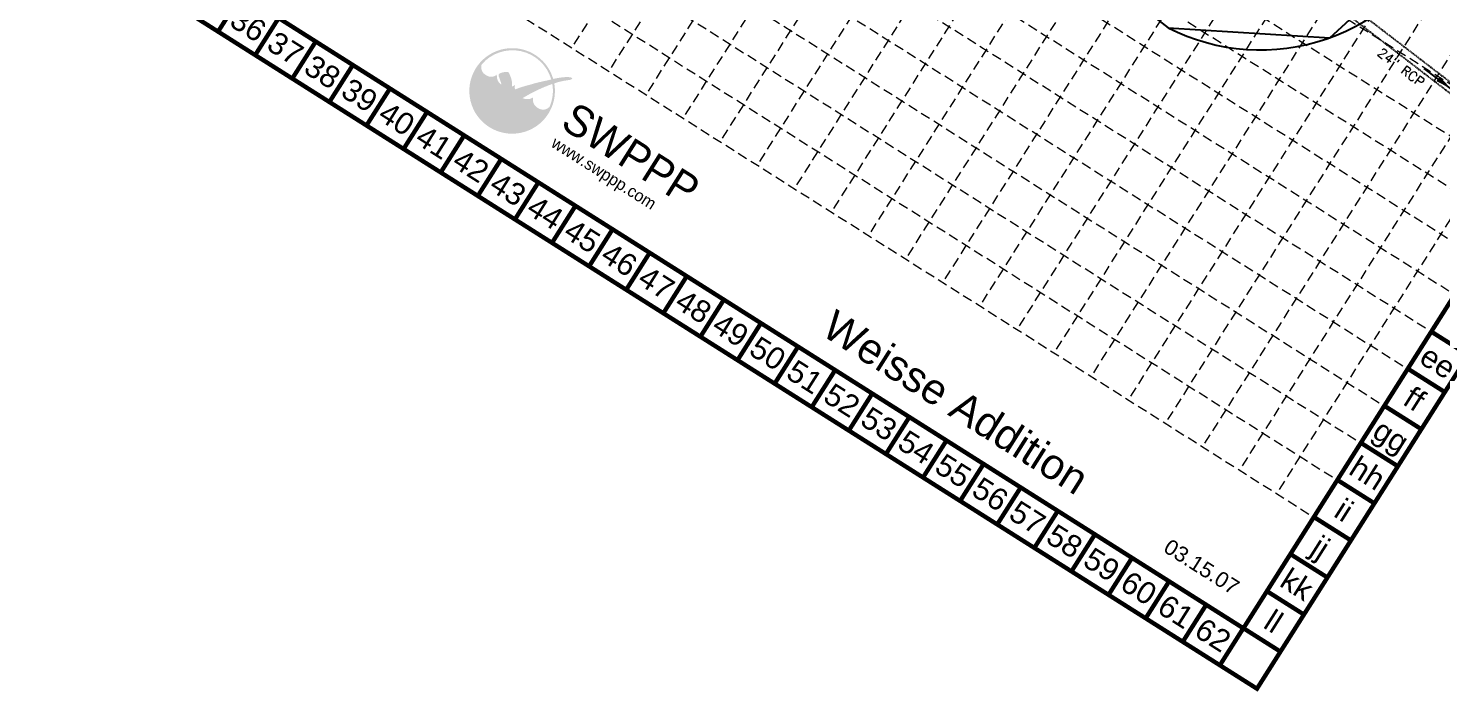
# Model space of a CAD drawing. Extents: x 4298 to 5039, y 4568 to 5236.
# Drawn here: x 4554.6 to 4870, y 4567.7 to 4715.9 of the extents above; entities that cross this region are included whole.
import ezdxf
from ezdxf.enums import TextEntityAlignment as Align

# ---------------------------------------------------------------- set-up
doc = ezdxf.new("R2010")
doc.units = 0
doc.header["$LTSCALE"] = 0.4
doc.header["$MEASUREMENT"] = 0
doc.linetypes.add('HIDDEN', pattern=[0.375, 0.25, -0.125])
doc.layers.get('0').update_dxf_attribs({"linetype": 'CONTINUOUS'})
for name, color, linetype in [('BASE', 7, 'CONTINUOUS'), ('ECURB', 2, 'CONTINUOUS'), ('ESTRM', 7, 'HIDDEN'), ('GL', 7, 'CONTINUOUS'), ('GRID', 254, 'HIDDEN'), ('LOGO', 1, 'CONTINUOUS')]:
    doc.layers.add(name, color=color, linetype=linetype)
doc.styles.add('LOGO1', font='Rockeb.TTF', dxfattribs={"height": 1.76})
doc.styles.get("Standard").update_dxf_attribs({"font": 'ARIAL.TTF'})
doc.styles.add('TEXT100', font='simplex.shx', dxfattribs={"height": 2.64})
doc.styles.add('TEXT80', font='simplex.shx', dxfattribs={"height": 2.1})
doc.dimstyles.get("Standard").update_dxf_attribs({"dimtxt": 0.18, "dimasz": 0.18, "dimexe": 0.18, "dimexo": 0.0625, "dimgap": 0.09, "dimtad": 0, "dimtih": 1, "dimtoh": 1, "dimdec": 4, "dimzin": 0, "dimdsep": 46, "dimtxsty": 'Standard', "dimcen": 0.09, "dimadec": 0, "dimazin": 0, "dimtfac": 1, "dimtdec": 4, "dimtofl": 0, "dimtmove": 0, "dimatfit": 3, "dimfxl": 0, "dimtolj": 1, "dimtzin": 0, "dimarcsym": 0})

msp = doc.modelspace()

# ---------------------------------------------------------------- hatches: boundary and pattern name
at = {"layer": 'LOGO'}
h = msp.add_hatch(color=170, dxfattribs=at)
h.paths.add_polyline_path([(4659.99, 4698.98), (4659.96, 4699.13), (4659.94, 4699.25), (4659.93, 4699.36), (4659.93, 4699.49), (4659.94, 4699.65), (4659.95, 4699.79), (4659.96, 4699.89), (4659.97, 4699.99), (4659.99, 4700.1), (4660, 4700.2), (4660.02, 4700.36), (4660.06, 4700.54), (4660.09, 4700.68), (4660.11, 4700.76), (4660.12, 4700.85), (4660.14, 4700.94), (4660.16, 4701.02), (4660.18, 4701.11), (4660.2, 4701.21), (4660.21, 4701.3), (4660.23, 4701.4), (4660.24, 4701.51), (4660.26, 4701.61), (4660.27, 4701.72), (4660.28, 4701.83), (4660.29, 4701.94), (4660.29, 4702.05), (4660.3, 4702.16), (4660.3, 4702.27), (4660.3, 4702.38), (4660.3, 4702.49), (4660.3, 4702.59), (4660.29, 4702.69), (4660.28, 4702.79), (4660.28, 4702.89), (4660.26, 4702.98), (4660.25, 4703.07), (4660.24, 4703.16), (4660.22, 4703.24), (4660.21, 4703.32), (4660.07, 4703.4), (4659.93, 4703.52), (4659.82, 4703.62), (4659.74, 4703.69), (4659.67, 4703.77), (4659.61, 4703.86), (4659.51, 4703.98), (4659.41, 4704.16), (4659.33, 4704.35), (4659.26, 4704.53), (4659.22, 4704.71), (4659.19, 4704.88), (4659.18, 4705.04), (4659.17, 4705.17), (4659.16, 4705.28), (4659.16, 4705.34), (4659.16, 4705.39), (4659.15, 4705.43), (4659.15, 4705.46), (4659.14, 4705.49), (4659.14, 4705.51), (4659.13, 4705.52), (4659.12, 4705.53), (4659.1, 4705.53), (4659.09, 4705.52), (4659.07, 4705.51), (4659.05, 4705.49), (4659.03, 4705.48), (4658.97, 4705.42), (4658.87, 4705.35), (4658.77, 4705.28), (4658.68, 4705.23), (4658.57, 4705.18), (4658.45, 4705.14), (4658.33, 4705.11), (4658.19, 4705.09), (4658.05, 4705.07), (4657.91, 4705.07), (4657.76, 4705.08), (4657.62, 4705.09), (4657.47, 4705.12), (4657.33, 4705.16), (4657.18, 4705.22), (4657.02, 4705.29), (4656.85, 4705.37), (4656.69, 4705.47), (4656.53, 4705.58), (4656.39, 4705.68), (4656.26, 4705.8), (4656.15, 4705.91), (4656.05, 4706.04), (4655.96, 4706.18), (4655.88, 4706.33), (4655.81, 4706.49), (4655.75, 4706.67), (4655.72, 4706.81), (4655.7, 4706.91), (4655.69, 4707.01), (4655.68, 4707.12), (4655.68, 4707.24), (4655.69, 4707.37), (4655.71, 4707.51), (4655.74, 4707.67), (4655.78, 4707.84, -0.595729), (4671.31, 4704.48), (4671.48, 4704.52), (4671.61, 4704.55), (4671.75, 4704.58, 37.93689), (4671.98, 4703.6), (4671.92, 4703.59), (4671.79, 4703.54), (4671.67, 4703.5), (4671.55, 4703.46, -0.146449), (4670.91, 4698.32), (4670.83, 4698.26), (4670.75, 4698.21), (4670.68, 4698.16), (4670.62, 4698.11), (4670.52, 4698.04), (4670.41, 4697.97), (4670.31, 4697.91), (4670.2, 4697.86), (4670.1, 4697.82), (4669.99, 4697.79), (4669.87, 4697.77), (4669.75, 4697.75), (4669.63, 4697.74), (4669.5, 4697.74), (4669.38, 4697.74), (4669.25, 4697.75), (4669.13, 4697.77), (4669, 4697.8), (4668.88, 4697.84), (4668.76, 4697.88), (4668.63, 4697.93), (4668.51, 4697.99), (4668.39, 4698.06), (4668.27, 4698.13), (4668.15, 4698.2), (4668.04, 4698.29), (4667.92, 4698.39), (4667.81, 4698.5), (4667.7, 4698.62), (4667.6, 4698.74), (4667.52, 4698.87), (4667.44, 4699), (4667.38, 4699.14), (4667.33, 4699.29), (4667.28, 4699.45), (4667.25, 4699.61), (4667.23, 4699.77), (4667.21, 4699.92), (4667.21, 4700.05), (4667.22, 4700.15), (4667.22, 4700.21), (4667.22, 4700.25), (4667.22, 4700.29), (4667.22, 4700.33), (4667.22, 4700.35), (4667.21, 4700.37), (4667.2, 4700.38), (4667.18, 4700.39), (4667.16, 4700.39), (4667.14, 4700.38), (4667.12, 4700.37), (4667.09, 4700.36), (4667.06, 4700.35), (4667.03, 4700.33), (4666.95, 4700.29), (4666.84, 4700.24), (4666.71, 4700.19), (4666.58, 4700.15), (4666.47, 4700.13), (4666.35, 4700.11), (4666.23, 4700.09), (4666.09, 4700.08), (4665.95, 4700.08), (4665.8, 4700.08), (4665.64, 4700.09), (4665.46, 4700.12), (4665.31, 4700.16), (4665.19, 4700.19), (4665.07, 4700.24), (4664.93, 4700.3), (4664.86, 4700.25), (4664.78, 4700.19), (4664.69, 4700.12), (4664.59, 4700.05), (4664.48, 4699.96), (4664.36, 4699.87), (4664.23, 4699.78), (4664.1, 4699.68), (4663.97, 4699.58), (4663.83, 4699.48), (4663.7, 4699.38), (4663.56, 4699.27), (4663.43, 4699.17), (4663.3, 4699.07), (4663.17, 4698.97), (4663.05, 4698.88), (4662.94, 4698.79), (4662.83, 4698.71), (4662.73, 4698.64), (4662.64, 4698.57), (4662.56, 4698.5), (4662.44, 4698.42), (4662.3, 4698.32), (4662.17, 4698.25), (4662.04, 4698.19), (4661.92, 4698.14), (4661.79, 4698.1), (4661.67, 4698.07), (4661.55, 4698.04), (4661.43, 4698.03), (4661.32, 4698.02), (4661.21, 4698.02), (4661.1, 4698.03), (4660.99, 4698.04), (4660.86, 4698.07), (4660.71, 4698.11), (4660.59, 4698.17), (4660.49, 4698.23), (4660.4, 4698.31), (4660.32, 4698.4), (4660.22, 4698.51), (4660.15, 4698.62), (4660.08, 4698.73), (4660.03, 4698.85)])
h.paths.add_polyline_path([(4663.17, 4702.62), (4663.18, 4702.98), (4663.21, 4703.23), (4663.07, 4703.13), (4662.77, 4702.98), (4662.57, 4702.92), (4662.57, 4702.89), (4662.57, 4702.84), (4662.57, 4702.79), (4662.57, 4702.74), (4662.57, 4702.7), (4662.57, 4702.66), (4662.57, 4702.63), (4662.58, 4702.59), (4662.58, 4702.57), (4662.59, 4702.54), (4662.6, 4702.52), (4662.6, 4702.5), (4662.61, 4702.47), (4662.62, 4702.45), (4662.63, 4702.44), (4662.65, 4702.42), (4662.66, 4702.4), (4662.67, 4702.38), (4662.68, 4702.37), (4662.7, 4702.35), (4662.71, 4702.34), (4662.73, 4702.32), (4662.74, 4702.31), (4662.76, 4702.3), (4662.78, 4702.28), (4662.79, 4702.27), (4662.81, 4702.26), (4662.83, 4702.25), (4662.84, 4702.24), (4662.86, 4702.24), (4662.88, 4702.23), (4662.89, 4702.23), (4662.91, 4702.22), (4662.93, 4702.22), (4662.95, 4702.21), (4662.96, 4702.21), (4662.98, 4702.21), (4663, 4702.21), (4663.03, 4702.21), (4663.05, 4702.21), (4663.07, 4702.21), (4663.09, 4702.21), (4663.12, 4702.22), (4663.14, 4702.22), (4663.17, 4702.23), (4663.19, 4702.23), (4663.22, 4702.24), (4663.24, 4702.25), (4663.19, 4702.41)], flags=17)
msp.add_hatch(color=240, dxfattribs=at).paths.add_polyline_path([(4673.93, 4704.95), (4674.17, 4704.97), (4674.37, 4704.99), (4674.54, 4705), (4674.68, 4705), (4674.8, 4705.01), (4674.9, 4705.01), (4674.98, 4705.01), (4675.05, 4705), (4675.11, 4705), (4675.17, 4705), (4675.22, 4704.99), (4675.26, 4704.99), (4675.3, 4704.98), (4675.34, 4704.98), (4675.37, 4704.97), (4675.41, 4704.96), (4675.44, 4704.96), (4675.48, 4704.95), (4675.51, 4704.95), (4675.54, 4704.94), (4675.57, 4704.93), (4675.6, 4704.93), (4675.63, 4704.92), (4675.66, 4704.91), (4675.68, 4704.91), (4675.71, 4704.9), (4675.73, 4704.9), (4675.75, 4704.89), (4675.77, 4704.88), (4675.79, 4704.87), (4675.8, 4704.87), (4675.82, 4704.86), (4675.84, 4704.85), (4675.85, 4704.84), (4675.87, 4704.84), (4675.88, 4704.83), (4675.89, 4704.82), (4675.91, 4704.81), (4675.92, 4704.8), (4675.93, 4704.79), (4675.94, 4704.78), (4675.95, 4704.78), (4675.96, 4704.77), (4675.96, 4704.76), (4675.97, 4704.75), (4675.98, 4704.74), (4675.98, 4704.74), (4675.98, 4704.73), (4675.99, 4704.72), (4675.99, 4704.71), (4675.99, 4704.7), (4675.99, 4704.69), (4675.99, 4704.68), (4675.99, 4704.68), (4675.98, 4704.67), (4675.98, 4704.66), (4675.97, 4704.65), (4675.97, 4704.63), (4675.96, 4704.62), (4675.96, 4704.61), (4675.95, 4704.6), (4675.94, 4704.59), (4675.93, 4704.58), (4675.92, 4704.57), (4675.91, 4704.56), (4675.9, 4704.55), (4675.89, 4704.54), (4675.87, 4704.54), (4675.86, 4704.53), (4675.84, 4704.52), (4675.82, 4704.51), (4675.8, 4704.5), (4675.78, 4704.49), (4675.76, 4704.48), (4675.73, 4704.47), (4675.7, 4704.46), (4675.67, 4704.44), (4675.64, 4704.43), (4675.61, 4704.42), (4675.57, 4704.41), (4675.54, 4704.4), (4675.49, 4704.39), (4675.45, 4704.38), (4675.4, 4704.37), (4675.34, 4704.36), (4675.27, 4704.35), (4675.19, 4704.33), (4675.1, 4704.32), (4675, 4704.3), (4674.89, 4704.29), (4674.77, 4704.27), (4674.64, 4704.25), (4674.51, 4704.23), (4674.38, 4704.21), (4674.25, 4704.19), (4674.12, 4704.17), (4673.99, 4704.14), (4673.87, 4704.12), (4673.75, 4704.09), (4673.63, 4704.07), (4673.51, 4704.04), (4673.39, 4704.01), (4673.27, 4703.98), (4673.15, 4703.95), (4673.03, 4703.92), (4672.91, 4703.89), (4672.79, 4703.85), (4672.66, 4703.82), (4672.53, 4703.78), (4672.41, 4703.74), (4672.28, 4703.7), (4672.16, 4703.66), (4672.04, 4703.62), (4671.92, 4703.59), (4671.79, 4703.54), (4671.67, 4703.5), (4671.54, 4703.46), (4671.41, 4703.41), (4671.27, 4703.36), (4671.13, 4703.31), (4670.98, 4703.26), (4670.82, 4703.2), (4670.66, 4703.14), (4670.5, 4703.07), (4670.34, 4703.01), (4670.17, 4702.94), (4670.01, 4702.88), (4669.84, 4702.81), (4669.68, 4702.74), (4669.53, 4702.68), (4669.37, 4702.61), (4669.22, 4702.55), (4669.07, 4702.48), (4668.91, 4702.41), (4668.76, 4702.34), (4668.6, 4702.27), (4668.44, 4702.19), (4668.27, 4702.12), (4668.11, 4702.04), (4667.95, 4701.96), (4667.79, 4701.88), (4667.63, 4701.8), (4667.47, 4701.73), (4667.32, 4701.65), (4667.18, 4701.58), (4667.05, 4701.51), (4666.92, 4701.44), (4666.79, 4701.37), (4666.67, 4701.3), (4666.54, 4701.24), (4666.42, 4701.17), (4666.29, 4701.1), (4666.16, 4701.02), (4666.03, 4700.95), (4665.91, 4700.88), (4665.78, 4700.81), (4665.66, 4700.74), (4665.55, 4700.68), (4665.44, 4700.62), (4665.35, 4700.56), (4665.26, 4700.51), (4665.19, 4700.47), (4665.12, 4700.43), (4665.06, 4700.39), (4665, 4700.34), (4664.93, 4700.3), (4664.86, 4700.25), (4664.78, 4700.19), (4664.69, 4700.12), (4664.59, 4700.05), (4664.48, 4699.96), (4664.36, 4699.87), (4664.23, 4699.78), (4664.1, 4699.68), (4663.97, 4699.58), (4663.83, 4699.48), (4663.7, 4699.38), (4663.56, 4699.27), (4663.43, 4699.17), (4663.3, 4699.07), (4663.17, 4698.97), (4663.05, 4698.88), (4662.94, 4698.79), (4662.83, 4698.71), (4662.73, 4698.64), (4662.64, 4698.57), (4662.56, 4698.5), (4662.48, 4698.45), (4662.41, 4698.39), (4662.34, 4698.35), (4662.27, 4698.31), (4662.2, 4698.27), (4662.14, 4698.23), (4662.07, 4698.2), (4662.01, 4698.17), (4661.95, 4698.15), (4661.88, 4698.13), (4661.82, 4698.11), (4661.76, 4698.09), (4661.7, 4698.08), (4661.64, 4698.06), (4661.58, 4698.05), (4661.52, 4698.04), (4661.46, 4698.03), (4661.41, 4698.02), (4661.35, 4698.02), (4661.29, 4698.02), (4661.23, 4698.02), (4661.18, 4698.02), (4661.12, 4698.02), (4661.07, 4698.03), (4661.01, 4698.04), (4660.96, 4698.05), (4660.91, 4698.06), (4660.86, 4698.07), (4660.81, 4698.09), (4660.76, 4698.1), (4660.72, 4698.12), (4660.67, 4698.13), (4660.63, 4698.15), (4660.59, 4698.17), (4660.56, 4698.19), (4660.52, 4698.21), (4660.49, 4698.24), (4660.46, 4698.26), (4660.43, 4698.29), (4660.4, 4698.32), (4660.37, 4698.35), (4660.34, 4698.38), (4660.31, 4698.41), (4660.28, 4698.44), (4660.26, 4698.47), (4660.23, 4698.51), (4660.2, 4698.54), (4660.18, 4698.58), (4660.15, 4698.61), (4660.13, 4698.65), (4660.1, 4698.69), (4660.08, 4698.73), (4660.06, 4698.77), (4660.04, 4698.81), (4660.03, 4698.85), (4660.01, 4698.9), (4660, 4698.94), (4659.99, 4698.98), (4659.98, 4699.03), (4659.97, 4699.08), (4659.96, 4699.13), (4659.95, 4699.17), (4659.94, 4699.22), (4659.94, 4699.27), (4659.93, 4699.33), (4659.93, 4699.39), (4659.93, 4699.46), (4659.93, 4699.53), (4659.93, 4699.61), (4659.94, 4699.69), (4659.95, 4699.79), (4659.96, 4699.89), (4659.97, 4699.99), (4659.99, 4700.1), (4660, 4700.2), (4660.02, 4700.3), (4660.03, 4700.4), (4660.05, 4700.5), (4660.07, 4700.59), (4660.09, 4700.68), (4660.11, 4700.76), (4660.12, 4700.85), (4660.14, 4700.94), (4660.16, 4701.02), (4660.18, 4701.11), (4660.2, 4701.21), (4660.21, 4701.3), (4660.23, 4701.4), (4660.24, 4701.51), (4660.26, 4701.61), (4660.27, 4701.72), (4660.28, 4701.83), (4660.29, 4701.94), (4660.29, 4702.05), (4660.3, 4702.16), (4660.3, 4702.27), (4660.3, 4702.38), (4660.3, 4702.49), (4660.3, 4702.59), (4660.29, 4702.69), (4660.28, 4702.79), (4660.28, 4702.89), (4660.26, 4702.98), (4660.25, 4703.07), (4660.24, 4703.16), (4660.22, 4703.24), (4660.2, 4703.33), (4660.18, 4703.42), (4660.16, 4703.51), (4660.13, 4703.6), (4660.11, 4703.69), (4660.08, 4703.79), (4660.05, 4703.88), (4660.01, 4703.98), (4659.98, 4704.08), (4659.95, 4704.18), (4659.91, 4704.27), (4659.88, 4704.37), (4659.85, 4704.47), (4659.81, 4704.56), (4659.78, 4704.65), (4659.75, 4704.73), (4659.72, 4704.81), (4659.7, 4704.89), (4659.67, 4704.96), (4659.65, 4705.02), (4659.63, 4705.07), (4659.61, 4705.12), (4659.6, 4705.17), (4659.58, 4705.21), (4659.57, 4705.24), (4659.56, 4705.28), (4659.56, 4705.31), (4659.55, 4705.34), (4659.55, 4705.37), (4659.54, 4705.4), (4659.54, 4705.42), (4659.54, 4705.45), (4659.55, 4705.47), (4659.55, 4705.5), (4659.56, 4705.52), (4659.56, 4705.55), (4659.57, 4705.57), (4659.58, 4705.59), (4659.6, 4705.61), (4659.61, 4705.64), (4659.63, 4705.66), (4659.64, 4705.68), (4659.66, 4705.7), (4659.68, 4705.72), (4659.7, 4705.74), (4659.72, 4705.75), (4659.74, 4705.77), (4659.76, 4705.79), (4659.79, 4705.8), (4659.82, 4705.82), (4659.85, 4705.84), (4659.89, 4705.85), (4659.93, 4705.87), (4659.98, 4705.89), (4660.03, 4705.91), (4660.08, 4705.92), (4660.13, 4705.94), (4660.19, 4705.96), (4660.25, 4705.98), (4660.31, 4706), (4660.38, 4706.02), (4660.45, 4706.03), (4660.52, 4706.05), (4660.59, 4706.07), (4660.66, 4706.08), (4660.74, 4706.1), (4660.81, 4706.11), (4660.88, 4706.12), (4660.95, 4706.13), (4661.02, 4706.14), (4661.09, 4706.15), (4661.15, 4706.15), (4661.21, 4706.16), (4661.26, 4706.16), (4661.31, 4706.16), (4661.36, 4706.17), (4661.4, 4706.17), (4661.44, 4706.17), (4661.47, 4706.17), (4661.5, 4706.17), (4661.53, 4706.16), (4661.55, 4706.16), (4661.58, 4706.15), (4661.6, 4706.15), (4661.62, 4706.14), (4661.64, 4706.13), (4661.66, 4706.12), (4661.68, 4706.11), (4661.7, 4706.1), (4661.72, 4706.09), (4661.74, 4706.08), (4661.75, 4706.06), (4661.77, 4706.05), (4661.78, 4706.03), (4661.8, 4706.01), (4661.81, 4705.99), (4661.82, 4705.97), (4661.84, 4705.95), (4661.85, 4705.93), (4661.86, 4705.9), (4661.88, 4705.88), (4661.89, 4705.85), (4661.91, 4705.82), (4661.93, 4705.79), (4661.95, 4705.75), (4661.97, 4705.71), (4661.99, 4705.66), (4662.01, 4705.61), (4662.04, 4705.55), (4662.06, 4705.49), (4662.09, 4705.42), (4662.12, 4705.35), (4662.15, 4705.27), (4662.18, 4705.2), (4662.21, 4705.12), (4662.24, 4705.04), (4662.27, 4704.96), (4662.3, 4704.88), (4662.33, 4704.8), (4662.35, 4704.72), (4662.38, 4704.64), (4662.41, 4704.56), (4662.43, 4704.48), (4662.45, 4704.4), (4662.47, 4704.32), (4662.48, 4704.23), (4662.5, 4704.15), (4662.51, 4704.07), (4662.52, 4703.99), (4662.53, 4703.9), (4662.54, 4703.82), (4662.55, 4703.73), (4662.55, 4703.64), (4662.56, 4703.56), (4662.56, 4703.47), (4662.57, 4703.39), (4662.57, 4703.31), (4662.57, 4703.23), (4662.57, 4703.15), (4662.57, 4703.08), (4662.57, 4703.01), (4662.57, 4702.95), (4662.57, 4702.89), (4662.57, 4702.84), (4662.57, 4702.79), (4662.57, 4702.74), (4662.57, 4702.7), (4662.57, 4702.66), (4662.57, 4702.63), (4662.58, 4702.59), (4662.58, 4702.57), (4662.59, 4702.54), (4662.6, 4702.52), (4662.6, 4702.5), (4662.61, 4702.47), (4662.62, 4702.45), (4662.63, 4702.44), (4662.65, 4702.42), (4662.66, 4702.4), (4662.67, 4702.38), (4662.68, 4702.37), (4662.7, 4702.35), (4662.71, 4702.34), (4662.73, 4702.32), (4662.74, 4702.31), (4662.76, 4702.3), (4662.78, 4702.28), (4662.79, 4702.27), (4662.81, 4702.26), (4662.83, 4702.25), (4662.84, 4702.24), (4662.86, 4702.24), (4662.88, 4702.23), (4662.89, 4702.23), (4662.91, 4702.22), (4662.93, 4702.22), (4662.95, 4702.21), (4662.96, 4702.21), (4662.98, 4702.21), (4663, 4702.21), (4663.03, 4702.21), (4663.05, 4702.21), (4663.07, 4702.21), (4663.09, 4702.21), (4663.12, 4702.22), (4663.14, 4702.22), (4663.17, 4702.23), (4663.19, 4702.23), (4663.22, 4702.24), (4663.25, 4702.25), (4663.28, 4702.26), (4663.31, 4702.27), (4663.35, 4702.28), (4663.38, 4702.3), (4663.42, 4702.31), (4663.46, 4702.33), (4663.51, 4702.35), (4663.56, 4702.37), (4663.61, 4702.39), (4663.66, 4702.41), (4663.72, 4702.43), (4663.78, 4702.45), (4663.84, 4702.48), (4663.91, 4702.5), (4663.98, 4702.53), (4664.05, 4702.55), (4664.13, 4702.58), (4664.21, 4702.61), (4664.3, 4702.63), (4664.38, 4702.66), (4664.48, 4702.69), (4664.57, 4702.72), (4664.67, 4702.76), (4664.77, 4702.79), (4664.88, 4702.82), (4664.99, 4702.86), (4665.1, 4702.89), (4665.22, 4702.93), (4665.34, 4702.96), (4665.47, 4703), (4665.6, 4703.04), (4665.73, 4703.07), (4665.86, 4703.11), (4666, 4703.14), (4666.13, 4703.18), (4666.26, 4703.21), (4666.39, 4703.25), (4666.51, 4703.28), (4666.63, 4703.32), (4666.75, 4703.35), (4666.86, 4703.38), (4666.98, 4703.42), (4667.09, 4703.45), (4667.21, 4703.48), (4667.32, 4703.52), (4667.44, 4703.55), (4667.56, 4703.59), (4667.69, 4703.62), (4667.81, 4703.65), (4667.94, 4703.69), (4668.08, 4703.72), (4668.21, 4703.76), (4668.36, 4703.79), (4668.5, 4703.83), (4668.65, 4703.86), (4668.8, 4703.9), (4668.95, 4703.93), (4669.1, 4703.97), (4669.25, 4704), (4669.4, 4704.03), (4669.54, 4704.07), (4669.68, 4704.1), (4669.82, 4704.13), (4669.95, 4704.16), (4670.08, 4704.18), (4670.2, 4704.21), (4670.33, 4704.24), (4670.45, 4704.27), (4670.58, 4704.3), (4670.7, 4704.33), (4670.83, 4704.36), (4670.96, 4704.39), (4671.08, 4704.42), (4671.21, 4704.45), (4671.35, 4704.48), (4671.48, 4704.52), (4671.61, 4704.55), (4671.75, 4704.58), (4671.88, 4704.61), (4672.02, 4704.64), (4672.16, 4704.67), (4672.29, 4704.69), (4672.43, 4704.72), (4672.56, 4704.75), (4672.7, 4704.77), (4672.83, 4704.8), (4672.96, 4704.82), (4673.09, 4704.84), (4673.24, 4704.86), (4673.39, 4704.89), (4673.55, 4704.91), (4673.73, 4704.93)])

# ---------------------------------------------------------------- linework, layer by layer
at = {"layer": 'BASE', "color": 9}
msp.add_line((5024.94, 4896.58), (4825.77, 4581.92), dxfattribs=at)
at = {"layer": 'BASE', "const_width": 0.98}
for points in [[(4298.85, 4903.84), (4828.81, 4568.4), (5038.46, 4899.62), (4508.5, 5235.07)], [(4312.35, 4906.89), (4825.78, 4581.89), (5024.96, 4896.58), (4511.64, 5221.5)]]:
    msp.add_lwpolyline(points, close=True, dxfattribs=at)
for points in [[(4596.95, 4715.15), (4602.19, 4723.43)], [(4605.23, 4709.91), (4610.47, 4718.19)], [(4613.51, 4704.67), (4618.75, 4712.95)], [(4621.79, 4699.43), (4627.04, 4707.71)], [(4630.07, 4694.19), (4635.32, 4702.47)], [(4638.35, 4688.95), (4643.6, 4697.23)], [(4646.64, 4683.71), (4651.88, 4691.99)], [(4654.92, 4678.46), (4660.16, 4686.74)], [(4663.2, 4673.22), (4668.44, 4681.5)], [(4671.48, 4667.98), (4676.72, 4676.26)], [(4679.76, 4662.74), (4685, 4671.02)], [(4688.04, 4657.5), (4693.28, 4665.78)], [(4696.32, 4652.26), (4701.56, 4660.54)], [(4704.6, 4647.02), (4709.84, 4655.3)], [(4712.88, 4641.77), (4718.12, 4650.06)], [(4875.98, 4642.92), (4867.7, 4648.16)], [(4721.16, 4636.53), (4726.4, 4644.81)], [(4729.44, 4631.29), (4734.68, 4639.57)], [(4870.74, 4634.64), (4862.46, 4639.88)], [(4737.72, 4626.05), (4742.96, 4634.33)], [(4865.5, 4626.36), (4857.22, 4631.6)], [(4746, 4620.81), (4751.24, 4629.09)], [(4754.28, 4615.57), (4759.52, 4623.85)], [(4860.26, 4618.08), (4851.98, 4623.32)], [(4762.56, 4610.33), (4767.81, 4618.61)], [(4855.02, 4609.8), (4846.73, 4615.04)], [(4770.84, 4605.09), (4776.09, 4613.37)], [(4779.12, 4599.84), (4784.37, 4608.12)], [(4849.77, 4601.52), (4841.49, 4606.76)], [(4787.41, 4594.6), (4792.65, 4602.88)], [(4795.69, 4589.36), (4800.93, 4597.64)], [(4844.53, 4593.24), (4836.25, 4598.48)], [(4803.97, 4584.12), (4809.21, 4592.4)], [(4839.29, 4584.96), (4831.01, 4590.2)], [(4812.25, 4578.88), (4817.49, 4587.16)], [(4820.53, 4573.64), (4825.77, 4581.92)], [(4834.05, 4576.68), (4825.77, 4581.92)]]:
    msp.add_lwpolyline(points, dxfattribs=at)
at = {"layer": 'ECURB', "color": 7}
msp.add_arc((4829.61, 4756.33), 45.27, 242.9152, 335.2243, dxfattribs=at)
at = {"layer": 'ESTRM', "color": 5}
for p, q in [((4837.61, 4727.74), (4887.2, 4689.66)), ((4839.73, 4728.63), (4887.42, 4692.01))]:
    msp.add_line(p, q, dxfattribs=at)
at = {"layer": 'GL'}
msp.add_polyline3d([(4372.77, 5001.73, 444.84), (4388.99, 4991.46, 444.82), (4431.88, 4964.44, 444.73), (4474.56, 4937.49, 444.61), (4520.93, 4908.1, 444.47), (4562.88, 4881.69, 444.35), (4610.07, 4851.92, 444.01), (4654.33, 4823.89, 444.03), (4714.36, 4785.74, 443.74), (4758.89, 4754.96, 443.35), (4809, 4716.03, 443.17), (4845.08, 4713.8, 443.14), (4870.71, 4737.37, 443.4), (4886.42, 4762.3, 443.63), (4914.54, 4806.85, 443.8), (4940.41, 4847.96, 443.9), (4966.99, 4889.93, 444.12), (4986.77, 4921.43, 444.23)], dxfattribs=at)
at = {"layer": 'GRID', "color": 252, "linetype": 'HIDDEN', "lineweight": 0, "ltscale": 22}
for p, q in [((4380.51, 5014.53), (4893.91, 4689.57)), ((4375.27, 5006.25), (4888.67, 4681.28)), ((4859.33, 5001.41), (4675.86, 4711.55)), ((4370.03, 4997.97), (4883.42, 4673)), ((4867.61, 4996.17), (4684.14, 4706.31)), ((4875.89, 4990.92), (4692.42, 4701.07)), ((4364.79, 4989.69), (4878.18, 4664.72)), ((4884.17, 4985.68), (4700.7, 4695.83)), ((4359.54, 4981.41), (4872.94, 4656.44)), ((4892.45, 4980.44), (4708.98, 4690.58)), ((4900.73, 4975.2), (4717.26, 4685.34)), ((4354.3, 4973.13), (4867.7, 4648.16)), ((4909.01, 4969.96), (4725.54, 4680.1)), ((4349.22, 4964.69), (4862.62, 4639.73)), ((4917.29, 4964.72), (4733.82, 4674.86)), ((4925.57, 4959.48), (4742.1, 4669.62)), ((4343.98, 4956.41), (4857.38, 4631.45)), ((4933.85, 4954.24), (4750.38, 4664.38)), ((4338.74, 4948.13), (4852.14, 4623.17)), ((4942.13, 4948.99), (4758.66, 4659.14)), ((4950.42, 4943.75), (4766.94, 4653.9)), ((4333.5, 4939.85), (4846.9, 4614.89)), ((4958.7, 4938.51), (4775.23, 4648.65)), ((4328.26, 4931.57), (4841.66, 4606.61)), ((4966.98, 4933.27), (4783.51, 4643.41)), ((4975.26, 4928.03), (4791.79, 4638.17)), ((4983.54, 4922.79), (4800.07, 4632.93)), ((4991.82, 4917.55), (4808.35, 4627.69)), ((5000.1, 4912.3), (4816.63, 4622.45)), ((5008.45, 4907.21), (4824.89, 4617.21)), ((5016.73, 4901.97), (4833.17, 4611.97))]:
    msp.add_line(p, q, dxfattribs=at)

# ---------------------------------------------------------------- texts
msp.add_text('Weisse Addition', height=6.7519, rotation=327.6675).set_placement((4731.24, 4647.61))
at = {"layer": 'BASE'}
for s, p in [('36', (4603.71, 4716.67)), ('37', (4611.99, 4711.43)), ('38', (4620.27, 4706.19)), ('39', (4628.55, 4700.95)), ('40', (4636.84, 4695.71)), ('41', (4645.12, 4690.47)), ('42', (4653.4, 4685.23)), ('43', (4661.68, 4679.98)), ('44', (4669.96, 4674.74)), ('45', (4678.24, 4669.5)), ('46', (4686.52, 4664.26)), ('47', (4694.8, 4659.02)), ('48', (4703.08, 4653.78)), ('49', (4711.36, 4648.54)), ('50', (4719.64, 4643.29)), ('ee', (4869.22, 4641.4)), ('51', (4727.92, 4638.05)), ('52', (4736.2, 4632.81)), ('ff', (4863.98, 4633.12)), ('53', (4744.48, 4627.57)), ('54', (4752.76, 4622.33)), ('gg', (4858.74, 4624.84)), ('55', (4761.04, 4617.09)), ('hh', (4853.5, 4616.56)), ('56', (4769.32, 4611.85)), ('57', (4777.61, 4606.6)), ('ii', (4848.25, 4608.28)), ('58', (4785.89, 4601.36)), ('jj', (4843.01, 4600)), ('59', (4794.17, 4596.12)), ('60', (4802.45, 4590.88)), ('kk', (4837.77, 4591.72)), ('61', (4810.73, 4585.64)), ('62', (4819.01, 4580.4)), ('ll', (4832.53, 4583.44))]:
    msp.add_text(s, height=4.9, rotation=327.6675, dxfattribs=at).set_placement(p, align=Align.MIDDLE_CENTER)
msp.add_text('03.15.07', height=3.43, rotation=327.6675, dxfattribs=at).set_placement((4815.56, 4594.18), align=Align.CENTER)
at = {"layer": 'ESTRM', "color": 5, "style": 'TEXT80'}
msp.add_text('24" RCP', height=2.1, rotation=322.5339, dxfattribs=at).set_placement((4855.53, 4710.04, 440.84))
at = {"layer": 'LOGO', "color": 7, "style": 'LOGO1'}
for s, height, p in [('   SWPPP', 6.95, (4666.52, 4698.01)), ('www.swppp.com', 2.6675, (4671.05, 4689.59))]:
    msp.add_text(s, height=height, rotation=327.6675, dxfattribs=at).set_placement(p)

# ---------------------------------------------------------------- leaders
at = {"layer": 'ESTRM', "color": 7, "linetype": 'Continuous'}
msp.add_leader([(4872.22, 4702.33), (4866.11, 4706.95)], dimstyle='Standard', override={"dimasz": 3.75, "dimgap": 0.6, "dimtad": 1, "dimtih": 0, "dimtoh": 0, "dimdec": 1, "dimpost": "'", "dimtxsty": 'TEXT100', "dimcen": 0}, dxfattribs=at)

doc.saveas('drawing.dxf')
